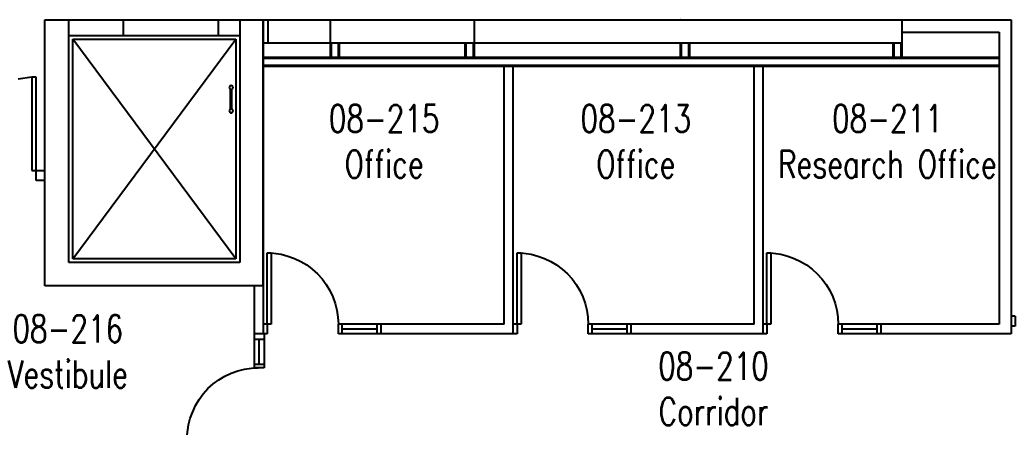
# Model space of a CAD drawing. Extents: x 11182 to 734459, y -1391328 to 152085.
# Drawn here: x 320452 to 333249, y -838385 to -833111 of the extents above; entities that cross this region are included whole.
import ezdxf
from ezdxf.enums import TextEntityAlignment as Align

# ---------------------------------------------------------------- set-up
doc = ezdxf.new("R2010")
doc.units = 0
doc.header["$LTSCALE"] = 500
doc.header["$MEASUREMENT"] = 0
for name, color, linetype in [('0_room_data', 7, 'CONTINUOUS'), ('1_Wall_Exist', 251, 'CONTINUOUS'), ('3_Text', 7, 'CONTINUOUS')]:
    doc.layers.add(name, color=color, linetype=linetype)
doc.styles.add('1_200', font='simplex.shx', dxfattribs={"width": 0.75, "height": 460})

# ---------------------------------------------------------------- blocks, each defined once
blk = doc.blocks.new('room_data')
at = {"layer": '3_Text', "style": '1_200', "width": 0.75}
for tag, p in [('ROOMNUM', (0, 0)), ('ROOMUSE', (0, -575))]:
    blk.add_attdef(tag, text='', height=345, dxfattribs=at).set_placement(p, align=Align.MIDDLE_CENTER)

msp = doc.modelspace()

# ---------------------------------------------------------------- linework, layer by layer
at = {"layer": '1_Wall_Exist'}
for p, q in [((320775, -833111), (333198, -833111)), ((320775, -836531), (320775, -833111)), ((321080, -833111), (321081, -833113)), ((321081, -836231), (321081, -833111)), ((321081, -833111), (321081, -833112)), ((321782, -833111), (321782, -833311)), ((323002, -833111), (323002, -833311)), ((323281, -833111), (323281, -836231)), ((323578, -833111), (323578, -836531)), ((323581, -833111), (323581, -837149)), ((323646, -833411), (323646, -833111)), ((324446, -833593), (324446, -833111)), ((326296, -833593), (326296, -833111)), ((328949, -833111), (328948, -833112)), ((331798, -833593), (331798, -833111)), ((333198, -833111), (333198, -837149)), ((321081, -833311), (323281, -833311)), ((331798, -833267), (333043, -833267)), ((333043, -833267), (333043, -837022)), ((321131, -833361), (323231, -833361)), ((321131, -836181), (321131, -833361)), ((321131, -836181), (323231, -833361)), ((323231, -836181), (321131, -833361)), ((323231, -833361), (323231, -836181)), ((331798, -833411), (323581, -833411)), ((324459, -833593), (324459, -833411)), ((324551, -833593), (324551, -833411)), ((324564, -833593), (324564, -833411)), ((326178, -833593), (326178, -833411)), ((326191, -833593), (326191, -833411)), ((326283, -833593), (326283, -833411)), ((326296, -833407), (326292, -833411)), ((328948, -833593), (328948, -833411)), ((328961, -833593), (328961, -833411)), ((329053, -833593), (329053, -833411)), ((329066, -833593), (329066, -833411)), ((331680, -833593), (331680, -833411)), ((331693, -833593), (331693, -833411)), ((331785, -833593), (331785, -833411)), ((333043, -833593), (323581, -833593)), ((333043, -833606), (323581, -833606)), ((333043, -833698), (323581, -833698)), ((333043, -833711), (323581, -833711)), ((326681, -837022), (326681, -833711)), ((326796, -837149), (326796, -833711)), ((329896, -837022), (329896, -833711)), ((330010, -837022), (330010, -833711)), ((320662, -835176), (320662, -833849)), ((323159, -834258), (323159, -834004)), ((323179, -834258), (323179, -834004)), ((320775, -835176), (320662, -835176)), ((323632, -836107), (323683, -836107)), ((323632, -837022), (323632, -836107)), ((323683, -836107), (323811, -836125)), ((323683, -836107), (323683, -837022)), ((323811, -836125), (323898, -836147)), ((323898, -836147), (323982, -836177)), ((326847, -836107), (326897, -836107)), ((326847, -837022), (326847, -836107)), ((326897, -836107), (327025, -836125)), ((326897, -836107), (326897, -837022)), ((327025, -836125), (327112, -836147)), ((327112, -836147), (327197, -836177)), ((330059, -836107), (330110, -836107)), ((330059, -837022), (330059, -836107)), ((330110, -836107), (330238, -836125)), ((330110, -836107), (330110, -837022)), ((330238, -836125), (330325, -836147)), ((330325, -836147), (330409, -836177)), ((323281, -836231), (321081, -836231)), ((323231, -836181), (321131, -836181)), ((323982, -836177), (324064, -836216)), ((324064, -836216), (324140, -836262)), ((324140, -836262), (324212, -836315)), ((327197, -836177), (327278, -836216)), ((327278, -836216), (327354, -836262)), ((327354, -836262), (327426, -836315)), ((330409, -836177), (330491, -836216)), ((330491, -836216), (330567, -836262)), ((330567, -836262), (330639, -836315)), ((324212, -836315), (324279, -836375)), ((324279, -836375), (324339, -836442)), ((327426, -836315), (327493, -836375)), ((327493, -836375), (327553, -836442)), ((330639, -836315), (330706, -836375)), ((330706, -836375), (330766, -836442)), ((323581, -836531), (320775, -836531)), ((323467, -837586), (323467, -836531)), ((324339, -836442), (324392, -836514)), ((324392, -836514), (324438, -836591)), ((327553, -836442), (327606, -836514)), ((327606, -836514), (327653, -836591)), ((330766, -836442), (330819, -836514)), ((330819, -836514), (330865, -836591)), ((324438, -836591), (324477, -836672)), ((327653, -836591), (327691, -836672)), ((330865, -836591), (330904, -836672)), ((324477, -836672), (324507, -836757)), ((324507, -836757), (324529, -836844)), ((327691, -836672), (327721, -836757)), ((327721, -836757), (327743, -836844)), ((330904, -836672), (330934, -836757)), ((330934, -836757), (330956, -836844)), ((324529, -836844), (324542, -836932)), ((327743, -836844), (327756, -836932)), ((330956, -836844), (330969, -836932)), ((323632, -837022), (323581, -837022)), ((323632, -837022), (323632, -837149)), ((323683, -837022), (323632, -837022)), ((324542, -836932), (324547, -837022)), ((326681, -837022), (324547, -837022)), ((324547, -837149), (324547, -837022)), ((324598, -837149), (324598, -837022)), ((325048, -837149), (325048, -837022)), ((325098, -837149), (325098, -837022)), ((326846, -837022), (326796, -837022)), ((326846, -837022), (326846, -837149)), ((326897, -837022), (326847, -837022)), ((327756, -836932), (327761, -837022)), ((329896, -837022), (327761, -837022)), ((327761, -837149), (327761, -837022)), ((327812, -837149), (327812, -837022)), ((328262, -837149), (328262, -837022)), ((328313, -837149), (328313, -837022)), ((330059, -837022), (330008, -837022)), ((330008, -837149), (330008, -837022)), ((330059, -837022), (330059, -837149)), ((330110, -837022), (330059, -837022)), ((330969, -836932), (330974, -837022)), ((333043, -837022), (330974, -837022)), ((330974, -837149), (330974, -837022)), ((331025, -837149), (331025, -837022)), ((331475, -837149), (331475, -837022)), ((331525, -837149), (331525, -837022)), ((333249, -836922), (333198, -836922)), ((333249, -836922), (333249, -837049)), ((323632, -837149), (323467, -837149)), ((323594, -837149), (323594, -837586)), ((326846, -837149), (324547, -837149)), ((324598, -837085), (325048, -837085)), ((330059, -837149), (327761, -837149)), ((327812, -837085), (328262, -837085)), ((333198, -837149), (330974, -837149)), ((331025, -837085), (331475, -837085)), ((333249, -837049), (333198, -837049)), ((323594, -837221), (323467, -837221)), ((323531, -837535), (323531, -837221)), ((323467, -837535), (323594, -837535)), ((323087, -837692), (323168, -837654)), ((323168, -837654), (323253, -837623)), ((323253, -837623), (323340, -837602)), ((323340, -837602), (323429, -837589)), ((323429, -837589), (323518, -837584)), ((323594, -837586), (323467, -837586)), ((322871, -837852), (322938, -837791)), ((322938, -837791), (323010, -837738)), ((323010, -837738), (323087, -837692)), ((322758, -837990), (322811, -837918)), ((322811, -837918), (322871, -837852)), ((322674, -838148), (322712, -838067)), ((322712, -838067), (322758, -837990)), ((322643, -838232), (322674, -838148)), ((322604, -838447), (322621, -838319)), ((322621, -838319), (322643, -838232))]:
    msp.add_line(p, q, dxfattribs=at)
at = {"layer": '1_Wall_Exist', "extrusion": (0, 0, -1)}
for p, q in [((320605, -833849), (320428, -833872)), ((320662, -833849), (320605, -833849)), ((320605, -833849), (320605, -835049)), ((320605, -835049), (320775, -835049))]:
    msp.add_line(p, q, dxfattribs=at)
for centre in [(-323169, -833981), (-323169, -834281)]:
    msp.add_circle(centre, 25, dxfattribs=at)

# ---------------------------------------------------------------- block references
at = {"layer": '0_room_data', "xscale": 1.018417926029456, "yscale": 1.018417926029456, "zscale": 1.018417926029456}
for p, values in [((325136, -834380), {'ROOMNUM': '08-215', 'ROOMUSE': 'Office'}), ((328372, -834380), {'ROOMNUM': '08-213', 'ROOMUSE': 'Office'}), ((331607, -834380), {'ROOMNUM': '08-211', 'ROOMUSE': 'Research Office'}), ((321068, -837081), {'ROOMNUM': '08-216', 'ROOMUSE': 'Vestibule'}), ((329371, -837561), {'ROOMNUM': '08-210', 'ROOMUSE': 'Corridor'})]:
    msp.add_blockref('room_data', p, dxfattribs=at).add_auto_attribs(values)

doc.saveas('drawing.dxf')
